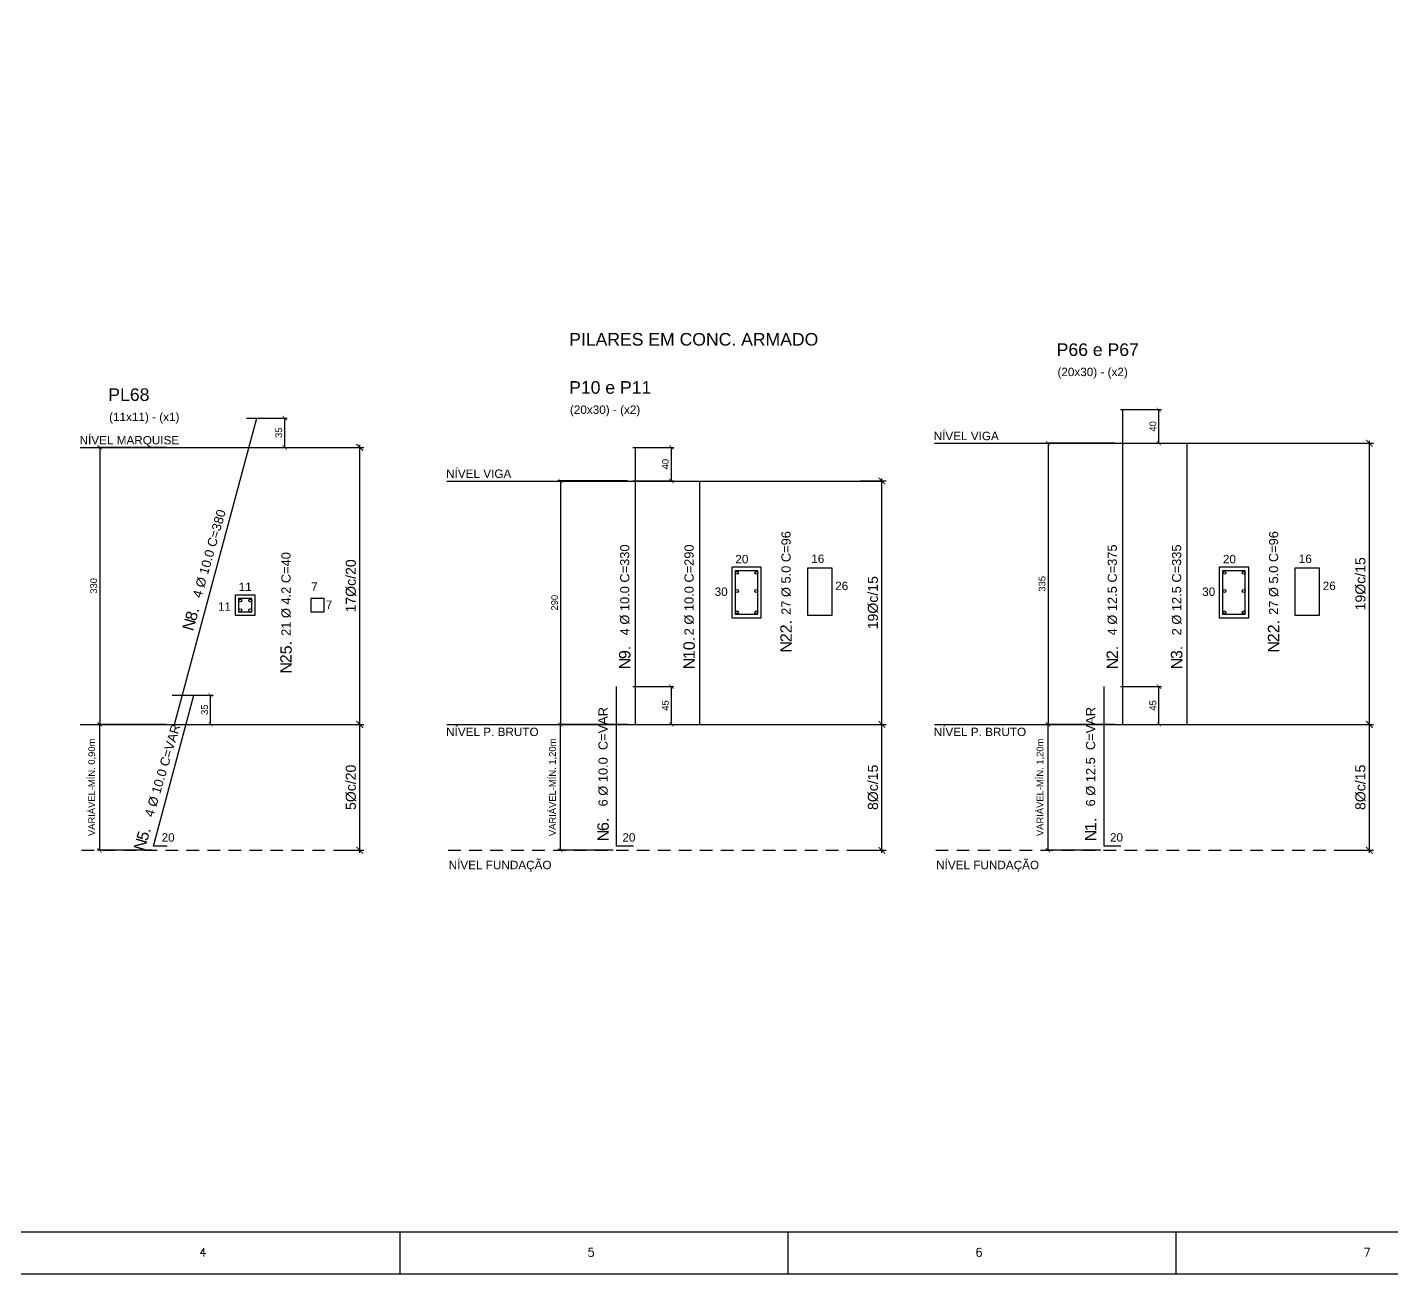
# Model space of a CAD drawing. Header units: millimetres. Extents: x 3659 to 4048, y 1324 to 1399.
# Drawn here: x 3674.61 to 3690.87, y 1324.33 to 1339.18 of the extents above; entities that cross this region are included whole.
import ezdxf
from ezdxf.enums import TextEntityAlignment as Align

# ---------------------------------------------------------------- set-up
doc = ezdxf.new("R2010")
doc.units = ezdxf.units.MM
doc.linetypes.add('HIDDENX2', pattern=[0.75, 0.5, -0.25])
for name, color, linetype in [('Armadura', 5, 'Continuous'), ('Cota', 7, 'Continuous'), ('DESCR-FERRO', 2, 'Continuous'), ('Ferragem', 4, 'Continuous'), ('Forma', 2, 'Continuous'), ('M-BANCO-SLD', 255, 'Continuous'), ('Moldura', 2, 'Continuous'), ('PAREDE', 4, 'Continuous'), ('PILAR', 5, 'Continuous'), ('T-POSIÇÃO', 3, 'Continuous'), ('Texto 1', 2, 'Continuous'), ('Texto 2', 4, 'Continuous')]:
    doc.layers.add(name, color=color, linetype=linetype)
doc.styles.add('maloca 1', font='romans.shx')
doc.styles.add('ROMANS', font='arial.ttf')
doc.styles.get("Standard").update_dxf_attribs({"font": 'arial.ttf'})
doc.dimstyles.new('ESC-50JR', dxfattribs={"dimtxt": 0.1, "dimasz": 0.05, "dimexe": 0.03, "dimexo": 0, "dimgap": 0.03, "dimtad": 1, "dimlfac": 100, "dimdsep": 46, "dimtxsty": 'ROMANS', "dimblk1": 'DOTSMALL', "dimblk2": 'DOTSMALL', "dimsah": 1, "dimcen": 0.09, "dimclrd": 1, "dimclre": 1, "dimclrt": 2, "dimadec": 0, "dimazin": 0, "dimtfac": 1, "dimtdec": 4, "dimtmove": 0, "dimatfit": 3, "dimldrblk": 'DOTSMALL', "dimfxl": 0, "dimtolj": 1, "dimtzin": 0, "dimarcsym": 0})
doc.dimstyles.new('ISO-25', dxfattribs={"dimtxt": 2.5, "dimasz": 2.5, "dimexe": 1.25, "dimexo": 0.625, "dimtad": 1, "dimtxsty": 'Standard', "dimcen": 2.5, "dimadec": 0, "dimazin": 0, "dimtfac": 1, "dimtmove": 0, "dimatfit": 3, "dimfxl": 0, "dimarcsym": 0})

# ---------------------------------------------------------------- blocks, each defined once
blk = doc.blocks.new('_ArchTick')
at = {"color": 0, "linetype": 'ByBlock', "const_width": 0.15}
blk.add_lwpolyline([(-0.5, -0.5), (0.5, 0.5)], dxfattribs=at)
blk = doc.blocks.new('*D352')
at = {"color": 1, "lineweight": -2, "transparency": 16777216}
for p, q in [((3676.104, 1330.876), (3675.446, 1330.876)), ((3675.476, 1329.376), (3675.476, 1330.876)), ((3676.104, 1329.376), (3675.446, 1329.376))]:
    blk.add_line(p, q, dxfattribs=at)
at = {"layer": 'DEFPOINTS', "color": 0, "transparency": 16777216}
for p in [(3675.476, 1330.876), (3676.104, 1330.876), (3676.104, 1329.376)]:
    blk.add_point(p, dxfattribs=at)
at = {"color": 1, "lineweight": -2, "transparency": 16777216, "xscale": 0.05, "yscale": 0.05, "zscale": 0.05}
for p, rotation in [((3675.476, 1330.876), 90), ((3675.476, 1329.376), 270)]:
    blk.add_blockref('_ArchTick', p, dxfattribs=dict(at, rotation=rotation))
at = {"color": 2, "transparency": 16777216, "insert": (3675.388, 1330.126), "char_height": 0.08, "attachment_point": 5, "rotation": 90, "style": 'ROMANS'}
blk.add_mtext('\\A1;VARIÁVEL-MÍN. 0,90m', dxfattribs=at)
blk = doc.blocks.new('_DOTSMALL')
at = {"color": 0, "linetype": 'ByBlock', "const_width": 0.5}
blk.add_lwpolyline([(-0.0625, 0, 1), (0.0625, 0, 1)], format="xyb", close=True, dxfattribs=at)
blk = doc.blocks.new('*D353')
at = {"color": 1, "lineweight": -2, "transparency": 16777216}
for p, q in [((3676.273, 1334.176), (3675.446, 1334.176)), ((3675.476, 1334.176), (3675.476, 1330.876)), ((3676.273, 1330.876), (3675.446, 1330.876))]:
    blk.add_line(p, q, dxfattribs=at)
at = {"layer": 'DEFPOINTS', "color": 0, "transparency": 16777216}
for p in [(3676.273, 1334.176), (3675.476, 1330.876), (3676.273, 1330.876)]:
    blk.add_point(p, dxfattribs=at)
at = {"color": 1, "lineweight": -2, "transparency": 16777216, "xscale": 0.05, "yscale": 0.05, "zscale": 0.05}
for p, rotation in [((3675.476, 1334.176), 90), ((3675.476, 1330.876), 270)]:
    blk.add_blockref('_ArchTick', p, dxfattribs=dict(at, rotation=rotation))
at = {"color": 2, "transparency": 16777216, "insert": (3675.405, 1332.526), "char_height": 0.08, "attachment_point": 5, "rotation": 90, "style": 'ROMANS'}
blk.add_mtext('\\A1;330', dxfattribs=at)
blk = doc.blocks.new('*D354')
at = {"color": 1, "lineweight": -2, "transparency": 16777216}
for p, q in [((3676.34, 1331.226), (3676.827, 1331.226)), ((3676.797, 1330.876), (3676.797, 1331.226)), ((3676.34, 1330.876), (3676.827, 1330.876))]:
    blk.add_line(p, q, dxfattribs=at)
at = {"layer": 'DEFPOINTS', "color": 0, "transparency": 16777216}
for p in [(3676.34, 1331.226), (3676.797, 1331.226), (3676.34, 1330.876)]:
    blk.add_point(p, dxfattribs=at)
at = {"color": 1, "lineweight": -2, "transparency": 16777216, "xscale": 0.05, "yscale": 0.05, "zscale": 0.05}
for p, rotation in [((3676.797, 1331.226), 90), ((3676.797, 1330.876), 270)]:
    blk.add_blockref('_ArchTick', p, dxfattribs=dict(at, rotation=rotation))
at = {"color": 2, "transparency": 16777216, "insert": (3676.726, 1331.051), "char_height": 0.08, "attachment_point": 5, "rotation": 90, "style": 'ROMANS'}
blk.add_mtext('\\A1;35', dxfattribs=at)
blk = doc.blocks.new('FERRO')
at = {"layer": 'DESCR-FERRO', "style": 'ROMANS', "flags": 1}
blk.add_attdef('REPETICAO', (6.94, 1.92), '', height=2, dxfattribs=at)
at = {"layer": 'DESCR-FERRO', "style": 'ROMANS'}
blk.add_attdef('DESCRICAO', (6.94, -1), '', height=2, dxfattribs=at)
at = {"layer": 'T-POSIÇÃO', "style": 'ROMANS'}
blk.add_text('N', height=2.5, dxfattribs=at).set_placement((0, 0), align=Align.MIDDLE)
blk.add_attdef('00', (0.98, -1.25), '', height=2.5, dxfattribs=at)
blk = doc.blocks.new('*D355')
at = {"layer": 'Cota', "color": 1, "lineweight": -2, "transparency": 16777216}
for p, q in [((3678.312, 1330.876), (3678.625, 1330.876)), ((3678.575, 1329.346), (3678.575, 1330.906)), ((3678.312, 1329.376), (3678.625, 1329.376))]:
    blk.add_line(p, q, dxfattribs=at)
at = {"layer": 'DEFPOINTS', "color": 0, "transparency": 16777216}
for p in [(3678.282, 1330.876), (3678.575, 1330.876), (3678.282, 1329.376)]:
    blk.add_point(p, dxfattribs=at)
at = {"layer": 'Cota', "color": 1, "lineweight": -2, "transparency": 16777216, "xscale": 0.08, "yscale": 0.08, "zscale": 0.08}
for p, rotation in [((3678.575, 1330.876), 90), ((3678.575, 1329.376), 270)]:
    blk.add_blockref('_ArchTick', p, dxfattribs=dict(at, rotation=rotation))
at = {"layer": 'Cota', "color": 2, "transparency": 16777216, "insert": (3678.471, 1330.126), "char_height": 0.12, "attachment_point": 5, "rotation": 90, "style": 'ROMANS'}
blk.add_mtext('5%%Cc/20', dxfattribs=at)
blk = doc.blocks.new('*D356')
at = {"layer": 'Cota', "color": 1, "lineweight": -2, "transparency": 16777216}
for p, q in [((3678.575, 1330.846), (3678.575, 1334.206)), ((3678.312, 1334.176), (3678.625, 1334.176)), ((3678.312, 1330.876), (3678.625, 1330.876))]:
    blk.add_line(p, q, dxfattribs=at)
at = {"layer": 'DEFPOINTS', "color": 0, "transparency": 16777216}
for p in [(3678.282, 1334.176), (3678.575, 1334.176), (3678.282, 1330.876)]:
    blk.add_point(p, dxfattribs=at)
at = {"layer": 'Cota', "color": 1, "lineweight": -2, "transparency": 16777216, "xscale": 0.08, "yscale": 0.08, "zscale": 0.08}
for p, rotation in [((3678.575, 1334.176), 90), ((3678.575, 1330.876), 270)]:
    blk.add_blockref('_ArchTick', p, dxfattribs=dict(at, rotation=rotation))
at = {"layer": 'Cota', "color": 2, "transparency": 16777216, "insert": (3678.471, 1332.526), "char_height": 0.12, "attachment_point": 5, "rotation": 90, "style": 'ROMANS'}
blk.add_mtext('17%%Cc/20', dxfattribs=at)
blk = doc.blocks.new('*D357')
at = {"color": 1, "lineweight": -2, "transparency": 16777216}
for p, q in [((3677.226, 1334.526), (3677.712, 1334.526)), ((3677.682, 1334.176), (3677.682, 1334.526)), ((3677.226, 1334.176), (3677.712, 1334.176))]:
    blk.add_line(p, q, dxfattribs=at)
at = {"layer": 'DEFPOINTS', "color": 0, "transparency": 16777216}
for p in [(3677.226, 1334.526), (3677.682, 1334.526), (3677.226, 1334.176)]:
    blk.add_point(p, dxfattribs=at)
at = {"color": 1, "lineweight": -2, "transparency": 16777216, "xscale": 0.05, "yscale": 0.05, "zscale": 0.05}
for p, rotation in [((3677.682, 1334.526), 90), ((3677.682, 1334.176), 270)]:
    blk.add_blockref('_ArchTick', p, dxfattribs=dict(at, rotation=rotation))
at = {"color": 2, "transparency": 16777216, "insert": (3677.611, 1334.351), "char_height": 0.08, "attachment_point": 5, "rotation": 90, "style": 'ROMANS'}
blk.add_mtext('\\A1;35', dxfattribs=at)
blk = doc.blocks.new('*D361')
at = {"color": 1, "lineweight": -2, "transparency": 16777216}
for p, q in [((3681.596, 1330.876), (3680.938, 1330.876)), ((3680.968, 1329.376), (3680.968, 1330.876)), ((3681.596, 1329.376), (3680.938, 1329.376))]:
    blk.add_line(p, q, dxfattribs=at)
at = {"layer": 'DEFPOINTS', "color": 0, "transparency": 16777216}
for p in [(3680.968, 1330.876), (3681.596, 1330.876), (3681.596, 1329.376)]:
    blk.add_point(p, dxfattribs=at)
at = {"color": 1, "lineweight": -2, "transparency": 16777216, "xscale": 0.05, "yscale": 0.05, "zscale": 0.05}
for p, rotation in [((3680.968, 1330.876), 90), ((3680.968, 1329.376), 270)]:
    blk.add_blockref('_ArchTick', p, dxfattribs=dict(at, rotation=rotation))
at = {"color": 2, "transparency": 16777216, "insert": (3680.88, 1330.126), "char_height": 0.08, "attachment_point": 5, "rotation": 90, "style": 'ROMANS'}
blk.add_mtext('\\A1;VARIÁVEL-MÍN. 1,20m', dxfattribs=at)
blk = doc.blocks.new('*D362')
at = {"color": 1, "lineweight": -2, "transparency": 16777216}
for p, q in [((3681.765, 1333.776), (3680.938, 1333.776)), ((3680.968, 1333.776), (3680.968, 1330.876)), ((3681.765, 1330.876), (3680.938, 1330.876))]:
    blk.add_line(p, q, dxfattribs=at)
at = {"layer": 'DEFPOINTS', "color": 0, "transparency": 16777216}
for p in [(3681.765, 1333.776), (3680.968, 1330.876), (3681.765, 1330.876)]:
    blk.add_point(p, dxfattribs=at)
at = {"color": 1, "lineweight": -2, "transparency": 16777216, "xscale": 0.05, "yscale": 0.05, "zscale": 0.05}
for p, rotation in [((3680.968, 1333.776), 90), ((3680.968, 1330.876), 270)]:
    blk.add_blockref('_ArchTick', p, dxfattribs=dict(at, rotation=rotation))
at = {"color": 2, "transparency": 16777216, "insert": (3680.897, 1332.326), "char_height": 0.08, "attachment_point": 5, "rotation": 90, "style": 'ROMANS'}
blk.add_mtext('\\A1;290', dxfattribs=at)
blk = doc.blocks.new('*D358')
at = {"color": 1, "lineweight": -2, "transparency": 16777216}
for p, q in [((3681.832, 1331.326), (3682.319, 1331.326)), ((3682.289, 1330.876), (3682.289, 1331.326)), ((3681.832, 1330.876), (3682.319, 1330.876))]:
    blk.add_line(p, q, dxfattribs=at)
at = {"layer": 'DEFPOINTS', "color": 0, "transparency": 16777216}
for p in [(3681.832, 1331.326), (3682.289, 1331.326), (3681.832, 1330.876)]:
    blk.add_point(p, dxfattribs=at)
at = {"color": 1, "lineweight": -2, "transparency": 16777216, "xscale": 0.05, "yscale": 0.05, "zscale": 0.05}
for p, rotation in [((3682.289, 1331.326), 90), ((3682.289, 1330.876), 270)]:
    blk.add_blockref('_ArchTick', p, dxfattribs=dict(at, rotation=rotation))
at = {"color": 2, "transparency": 16777216, "insert": (3682.218, 1331.101), "char_height": 0.08, "attachment_point": 5, "rotation": 90, "style": 'ROMANS'}
blk.add_mtext('\\A1;45', dxfattribs=at)
blk = doc.blocks.new('*D359')
at = {"layer": 'Cota', "color": 1, "lineweight": -2, "transparency": 16777216}
for p, q in [((3684.535, 1330.876), (3684.848, 1330.876)), ((3684.798, 1329.346), (3684.798, 1330.906)), ((3684.535, 1329.376), (3684.848, 1329.376))]:
    blk.add_line(p, q, dxfattribs=at)
at = {"layer": 'DEFPOINTS', "color": 0, "transparency": 16777216}
for p in [(3684.505, 1330.876), (3684.798, 1330.876), (3684.505, 1329.376)]:
    blk.add_point(p, dxfattribs=at)
at = {"layer": 'Cota', "color": 1, "lineweight": -2, "transparency": 16777216, "xscale": 0.08, "yscale": 0.08, "zscale": 0.08}
for p, rotation in [((3684.798, 1330.876), 90), ((3684.798, 1329.376), 270)]:
    blk.add_blockref('_ArchTick', p, dxfattribs=dict(at, rotation=rotation))
at = {"layer": 'Cota', "color": 2, "transparency": 16777216, "insert": (3684.693, 1330.126), "char_height": 0.12, "attachment_point": 5, "rotation": 90, "style": 'ROMANS'}
blk.add_mtext('8%%Cc/15', dxfattribs=at)
blk = doc.blocks.new('*D360')
at = {"layer": 'Cota', "color": 1, "lineweight": -2, "transparency": 16777216}
for p, q in [((3684.535, 1333.776), (3684.848, 1333.776)), ((3684.798, 1330.846), (3684.798, 1333.806)), ((3684.535, 1330.876), (3684.848, 1330.876))]:
    blk.add_line(p, q, dxfattribs=at)
at = {"layer": 'DEFPOINTS', "color": 0, "transparency": 16777216}
for p in [(3684.505, 1333.776), (3684.798, 1333.776), (3684.505, 1330.876)]:
    blk.add_point(p, dxfattribs=at)
at = {"layer": 'Cota', "color": 1, "lineweight": -2, "transparency": 16777216, "xscale": 0.08, "yscale": 0.08, "zscale": 0.08}
for p, rotation in [((3684.798, 1333.776), 90), ((3684.798, 1330.876), 270)]:
    blk.add_blockref('_ArchTick', p, dxfattribs=dict(at, rotation=rotation))
at = {"layer": 'Cota', "color": 2, "transparency": 16777216, "insert": (3684.693, 1332.326), "char_height": 0.12, "attachment_point": 5, "rotation": 90, "style": 'ROMANS'}
blk.add_mtext('19%%Cc/15', dxfattribs=at)
blk = doc.blocks.new('*D363')
at = {"color": 1, "lineweight": -2, "transparency": 16777216}
for p, q in [((3681.832, 1334.176), (3682.319, 1334.176)), ((3682.289, 1333.776), (3682.289, 1334.176)), ((3681.832, 1333.776), (3682.319, 1333.776))]:
    blk.add_line(p, q, dxfattribs=at)
at = {"layer": 'DEFPOINTS', "color": 0, "transparency": 16777216}
for p in [(3681.832, 1334.176), (3682.289, 1334.176), (3681.832, 1333.776)]:
    blk.add_point(p, dxfattribs=at)
at = {"color": 1, "lineweight": -2, "transparency": 16777216, "xscale": 0.05, "yscale": 0.05, "zscale": 0.05}
for p, rotation in [((3682.289, 1334.176), 90), ((3682.289, 1333.776), 270)]:
    blk.add_blockref('_ArchTick', p, dxfattribs=dict(at, rotation=rotation))
at = {"color": 2, "transparency": 16777216, "insert": (3682.218, 1333.976), "char_height": 0.08, "attachment_point": 5, "rotation": 90, "style": 'ROMANS'}
blk.add_mtext('\\A1;40', dxfattribs=at)
blk = doc.blocks.new('*D364')
at = {"color": 1, "lineweight": -2, "transparency": 16777216}
for p, q in [((3687.406, 1330.876), (3686.748, 1330.876)), ((3686.778, 1329.376), (3686.778, 1330.876)), ((3687.406, 1329.376), (3686.748, 1329.376))]:
    blk.add_line(p, q, dxfattribs=at)
at = {"layer": 'DEFPOINTS', "color": 0, "transparency": 16777216}
for p in [(3686.778, 1330.876), (3687.406, 1330.876), (3687.406, 1329.376)]:
    blk.add_point(p, dxfattribs=at)
at = {"color": 1, "lineweight": -2, "transparency": 16777216, "xscale": 0.05, "yscale": 0.05, "zscale": 0.05}
for p, rotation in [((3686.778, 1330.876), 90), ((3686.778, 1329.376), 270)]:
    blk.add_blockref('_ArchTick', p, dxfattribs=dict(at, rotation=rotation))
at = {"color": 2, "transparency": 16777216, "insert": (3686.69, 1330.126), "char_height": 0.08, "attachment_point": 5, "rotation": 90, "style": 'ROMANS'}
blk.add_mtext('\\A1;VARIÁVEL-MÍN. 1,20m', dxfattribs=at)
blk = doc.blocks.new('*D365')
at = {"color": 1, "lineweight": -2, "transparency": 16777216}
for p, q in [((3687.575, 1334.226), (3686.748, 1334.226)), ((3686.778, 1334.226), (3686.778, 1330.876)), ((3687.575, 1330.876), (3686.748, 1330.876))]:
    blk.add_line(p, q, dxfattribs=at)
at = {"layer": 'DEFPOINTS', "color": 0, "transparency": 16777216}
for p in [(3687.575, 1334.226), (3686.778, 1330.876), (3687.575, 1330.876)]:
    blk.add_point(p, dxfattribs=at)
at = {"color": 1, "lineweight": -2, "transparency": 16777216, "xscale": 0.05, "yscale": 0.05, "zscale": 0.05}
for p, rotation in [((3686.778, 1334.226), 90), ((3686.778, 1330.876), 270)]:
    blk.add_blockref('_ArchTick', p, dxfattribs=dict(at, rotation=rotation))
at = {"color": 2, "transparency": 16777216, "insert": (3686.707, 1332.551), "char_height": 0.08, "attachment_point": 5, "rotation": 90, "style": 'ROMANS'}
blk.add_mtext('\\A1;335', dxfattribs=at)
blk = doc.blocks.new('*D366')
at = {"color": 1, "lineweight": -2, "transparency": 16777216}
for p, q in [((3687.642, 1331.326), (3688.129, 1331.326)), ((3688.099, 1330.876), (3688.099, 1331.326)), ((3687.642, 1330.876), (3688.129, 1330.876))]:
    blk.add_line(p, q, dxfattribs=at)
at = {"layer": 'DEFPOINTS', "color": 0, "transparency": 16777216}
for p in [(3687.642, 1331.326), (3688.099, 1331.326), (3687.642, 1330.876)]:
    blk.add_point(p, dxfattribs=at)
at = {"color": 1, "lineweight": -2, "transparency": 16777216, "xscale": 0.05, "yscale": 0.05, "zscale": 0.05}
for p, rotation in [((3688.099, 1331.326), 90), ((3688.099, 1330.876), 270)]:
    blk.add_blockref('_ArchTick', p, dxfattribs=dict(at, rotation=rotation))
at = {"color": 2, "transparency": 16777216, "insert": (3688.028, 1331.101), "char_height": 0.08, "attachment_point": 5, "rotation": 90, "style": 'ROMANS'}
blk.add_mtext('\\A1;45', dxfattribs=at)
blk = doc.blocks.new('*D367')
at = {"layer": 'Cota', "color": 1, "lineweight": -2, "transparency": 16777216}
for p, q in [((3690.345, 1330.876), (3690.658, 1330.876)), ((3690.608, 1329.346), (3690.608, 1330.906)), ((3690.345, 1329.376), (3690.658, 1329.376))]:
    blk.add_line(p, q, dxfattribs=at)
at = {"layer": 'DEFPOINTS', "color": 0, "transparency": 16777216}
for p in [(3690.315, 1330.876), (3690.608, 1330.876), (3690.315, 1329.376)]:
    blk.add_point(p, dxfattribs=at)
at = {"layer": 'Cota', "color": 1, "lineweight": -2, "transparency": 16777216, "xscale": 0.08, "yscale": 0.08, "zscale": 0.08}
for p, rotation in [((3690.608, 1330.876), 90), ((3690.608, 1329.376), 270)]:
    blk.add_blockref('_ArchTick', p, dxfattribs=dict(at, rotation=rotation))
at = {"layer": 'Cota', "color": 2, "transparency": 16777216, "insert": (3690.503, 1330.126), "char_height": 0.12, "attachment_point": 5, "rotation": 90, "style": 'ROMANS'}
blk.add_mtext('8%%Cc/15', dxfattribs=at)
blk = doc.blocks.new('*D368')
at = {"layer": 'Cota', "color": 1, "lineweight": -2, "transparency": 16777216}
for p, q in [((3690.345, 1334.226), (3690.658, 1334.226)), ((3690.608, 1330.846), (3690.608, 1334.256)), ((3690.345, 1330.876), (3690.658, 1330.876))]:
    blk.add_line(p, q, dxfattribs=at)
at = {"layer": 'DEFPOINTS', "color": 0, "transparency": 16777216}
for p in [(3690.315, 1334.226), (3690.608, 1334.226), (3690.315, 1330.876)]:
    blk.add_point(p, dxfattribs=at)
at = {"layer": 'Cota', "color": 1, "lineweight": -2, "transparency": 16777216, "xscale": 0.08, "yscale": 0.08, "zscale": 0.08}
for p, rotation in [((3690.608, 1334.226), 90), ((3690.608, 1330.876), 270)]:
    blk.add_blockref('_ArchTick', p, dxfattribs=dict(at, rotation=rotation))
at = {"layer": 'Cota', "color": 2, "transparency": 16777216, "insert": (3690.503, 1332.551), "char_height": 0.12, "attachment_point": 5, "rotation": 90, "style": 'ROMANS'}
blk.add_mtext('19%%Cc/15', dxfattribs=at)
blk = doc.blocks.new('*D369')
at = {"color": 1, "lineweight": -2, "transparency": 16777216}
for p, q in [((3687.642, 1334.626), (3688.129, 1334.626)), ((3688.099, 1334.226), (3688.099, 1334.626)), ((3687.642, 1334.226), (3688.129, 1334.226))]:
    blk.add_line(p, q, dxfattribs=at)
at = {"layer": 'DEFPOINTS', "color": 0, "transparency": 16777216}
for p in [(3687.642, 1334.626), (3688.099, 1334.626), (3687.642, 1334.226)]:
    blk.add_point(p, dxfattribs=at)
at = {"color": 1, "lineweight": -2, "transparency": 16777216, "xscale": 0.05, "yscale": 0.05, "zscale": 0.05}
for p, rotation in [((3688.099, 1334.626), 90), ((3688.099, 1334.226), 270)]:
    blk.add_blockref('_ArchTick', p, dxfattribs=dict(at, rotation=rotation))
at = {"color": 2, "transparency": 16777216, "insert": (3688.028, 1334.426), "char_height": 0.08, "attachment_point": 5, "rotation": 90, "style": 'ROMANS'}
blk.add_mtext('\\A1;40', dxfattribs=at)

msp = doc.modelspace()

# ---------------------------------------------------------------- hatches: boundary and pattern name
at = {"layer": 'M-BANCO-SLD', "transparency": 33554610}
h = msp.add_hatch(color=9, dxfattribs=at)
h.dxf.hatch_style = 1
h.paths.add_polyline_path([(3683.088045, 1332.209661, 1), (3683.053045, 1332.209661, 1)])
h.paths.add_polyline_path([(3683.283345, 1332.209661, 1), (3683.318345, 1332.209661, 1)])
h = msp.add_hatch(color=9, dxfattribs=at)
h.dxf.hatch_style = 1
h.paths.add_polyline_path([(3688.898198, 1332.209661, 1), (3688.863198, 1332.209661, 1)])
h.paths.add_polyline_path([(3689.093498, 1332.209661, 1), (3689.128498, 1332.209661, 1)])

# ---------------------------------------------------------------- linework, layer by layer
at = {"layer": 'Ferragem'}
for points in [[(3687.671293, 1330.875732), (3687.671293, 1330.875732), (3687.671293, 1334.625732)], [(3688.437944, 1330.875732), (3688.437944, 1330.875732), (3688.437944, 1334.225732)], [(3681.86114, 1330.875732), (3681.86114, 1330.875732), (3681.86114, 1334.175732)], [(3682.627791, 1330.875732), (3682.627791, 1330.875732), (3682.627791, 1333.775732)], [(3681.836599, 1329.424132), (3681.636599, 1329.424132), (3681.636599, 1331.325732)], [(3687.646753, 1329.424132), (3687.446753, 1329.424132), (3687.446753, 1331.325732)]]:
    msp.add_lwpolyline(points, dxfattribs=at)
at = {"layer": 'Ferragem', "elevation": -3.08}
for points in [[(3683.910515, 1332.177487), (3684.204515, 1332.177487), (3684.204515, 1332.737487), (3683.910515, 1332.737487)], [(3689.720669, 1332.177487), (3690.014669, 1332.177487), (3690.014669, 1332.737487), (3689.720669, 1332.737487)]]:
    msp.add_lwpolyline(points, close=True, dxfattribs=at)
at = {"layer": 'Ferragem'}
for points in [[(3683.048344, 1332.187366), (3683.319222, 1332.187366), (3683.319222, 1332.707366), (3683.048344, 1332.707366)], [(3688.858498, 1332.187366), (3689.129376, 1332.187366), (3689.129376, 1332.707366), (3688.858498, 1332.707366)], [(3677.128836, 1332.216998), (3677.289714, 1332.216998), (3677.289714, 1332.376998), (3677.128836, 1332.376998)], [(3677.991065, 1332.216998), (3678.151944, 1332.216998), (3678.151944, 1332.376998), (3677.991065, 1332.376998)]]:
    msp.add_lwpolyline(points, close=True, dxfattribs=at)
for centre in [(3683.070545, 1332.682194), (3683.300845, 1332.682194), (3688.880698, 1332.682194), (3689.110998, 1332.682194), (3683.070545, 1332.465042), (3683.300845, 1332.465042), (3688.880698, 1332.465042), (3689.110998, 1332.465042), (3677.151036, 1332.351826), (3677.151036, 1332.23521), (3677.271336, 1332.351826), (3677.271336, 1332.23521), (3683.070545, 1332.209661), (3683.300845, 1332.209661), (3688.880698, 1332.209661), (3689.110998, 1332.209661)]:
    msp.add_circle(centre, 0.0175, dxfattribs=at)
at = {"layer": 'Forma'}
for points in [[(3683.008344, 1332.147366), (3683.359222, 1332.147366), (3683.359222, 1332.747366), (3683.008344, 1332.747366)], [(3688.818498, 1332.147366), (3689.169376, 1332.147366), (3689.169376, 1332.747366), (3688.818498, 1332.747366)], [(3677.088836, 1332.176998), (3677.329714, 1332.176998), (3677.329714, 1332.416998), (3677.088836, 1332.416998)]]:
    msp.add_lwpolyline(points, close=True, dxfattribs=at)
at = {"layer": 'Moldura', "color": 1}
for p, q in [((3679.053078, 1324.83132), (3679.053078, 1324.33132)), ((3683.678078, 1324.83132), (3683.678078, 1324.33132)), ((3688.303078, 1324.83132), (3688.303078, 1324.33132))]:
    msp.add_line(p, q, dxfattribs=at)
msp.add_lwpolyline([(3658.932761, 1324.33132), (3714.807761, 1324.33132), (3714.807761, 1354.03132), (3658.932761, 1354.03132)], close=True, dxfattribs=at)
at = {"layer": 'Moldura', "color": 6}
msp.add_lwpolyline([(3660.182761, 1324.83132), (3714.307761, 1324.83132), (3714.307761, 1353.53132), (3660.182761, 1353.53132)], close=True, dxfattribs=at)
at = {"layer": 'PAREDE'}
msp.add_line((3676.369138, 1330.875732), (3677.348396, 1334.525732), dxfattribs=at)
msp.add_lwpolyline([(3676.279417, 1329.424132), (3676.116713, 1329.424132), (3676.600064, 1331.225732)], dxfattribs=at)
at = {"layer": 'PILAR', "color": 2, "linetype": 'Continuous'}
for p, q in [((3685.424457, 1334.225732), (3690.607854, 1334.225732)), ((3675.245413, 1334.175732), (3678.57513, 1334.175732)), ((3679.614303, 1333.775732), (3684.7977, 1333.775732)), ((3675.245413, 1330.875732), (3678.468586, 1330.875732)), ((3679.614303, 1330.875732), (3684.691157, 1330.875732)), ((3685.424457, 1330.875732), (3690.50131, 1330.875732))]:
    msp.add_line(p, q, dxfattribs=at)
at = {"layer": 'PILAR', "color": 2, "linetype": 'HIDDENX2', "ltscale": 0.3}
for p, q in [((3675.260722, 1329.375732), (3678.468586, 1329.375732)), ((3679.629612, 1329.375732), (3684.691157, 1329.375732)), ((3685.439766, 1329.375732), (3690.50131, 1329.375732))]:
    msp.add_line(p, q, dxfattribs=at)

# ---------------------------------------------------------------- block references
at = {"layer": 'Armadura'}
ref = msp.add_blockref('FERRO', (3676.541512, 1332.06625), dxfattribs=dict(at, xscale=0.05468750000159161, yscale=0.05468750000159161, zscale=0.05468750000159161, rotation=74.14722358060924))
ref.add_attrib('00', '8.', (3676.621883, 1332.099031), dxfattribs={"layer": 'T-POSIÇÃO', "height": 0.1367188, "rotation": 74.1472236, "style": 'ROMANS'})
ref.add_attrib('DESCRICAO', '4 %%C 10.0 C=380', (3676.686021, 1332.374948), dxfattribs={"layer": 'DESCR-FERRO', "color": 2, "height": 0.109375, "rotation": 74.1472236, "style": 'ROMANS'})
ref = msp.add_blockref('FERRO', (3683.656003, 1331.80151, -3.08), dxfattribs=dict(at, xscale=0.0546875000015916, yscale=0.0546875000015916, zscale=0.0546875000015916, rotation=90.0000000000002))
ref.add_attrib('00', '22.', (3683.724362, 1331.854999, -3.08), dxfattribs={"layer": 'T-POSIÇÃO', "height": 0.1367188, "rotation": 90, "style": 'ROMANS'})
ref.add_attrib('DESCRICAO', '27 %%C 5.0 C=96', (3683.71069, 1332.180782, -3.08), dxfattribs={"layer": 'DESCR-FERRO', "color": 2, "height": 0.109375, "rotation": 90, "style": 'ROMANS'})
ref = msp.add_blockref('FERRO', (3689.466157, 1331.80151, -3.08), dxfattribs=dict(at, xscale=0.0546875000015916, yscale=0.0546875000015916, zscale=0.0546875000015916, rotation=90.0000000000002))
ref.add_attrib('00', '22.', (3689.534516, 1331.854999, -3.08), dxfattribs={"layer": 'T-POSIÇÃO', "height": 0.1367188, "rotation": 90, "style": 'ROMANS'})
ref.add_attrib('DESCRICAO', '27 %%C 5.0 C=96', (3689.520844, 1332.180782, -3.08), dxfattribs={"layer": 'DESCR-FERRO', "color": 2, "height": 0.109375, "rotation": 90, "style": 'ROMANS'})
ref = msp.add_blockref('FERRO', (3677.696494, 1331.551142, -3.08), dxfattribs=dict(at, xscale=0.0546875000015916, yscale=0.0546875000015916, zscale=0.0546875000015916, rotation=90.0000000000002))
ref.add_attrib('00', '25.', (3677.764854, 1331.604631, -3.08), dxfattribs={"layer": 'T-POSIÇÃO', "height": 0.1367188, "rotation": 90, "style": 'ROMANS'})
ref.add_attrib('DESCRICAO', '21 %%C 4.2 C=40', (3677.751182, 1331.930414, -3.08), dxfattribs={"layer": 'DESCR-FERRO', "color": 2, "height": 0.109375, "rotation": 90, "style": 'ROMANS'})
ref = msp.add_blockref('FERRO', (3681.733516, 1331.600366), dxfattribs=dict(at, xscale=0.0546875000015916, yscale=0.0546875000015916, zscale=0.0546875000015916, rotation=90.0000000000002))
ref.add_attrib('00', '9.', (3681.801876, 1331.653855), dxfattribs={"layer": 'T-POSIÇÃO', "height": 0.1367188, "rotation": 90, "style": 'ROMANS'})
ref.add_attrib('DESCRICAO', '4 %%C 10.0 C=330', (3681.788204, 1331.936798), dxfattribs={"layer": 'DESCR-FERRO', "color": 2, "height": 0.109375, "rotation": 90, "style": 'ROMANS'})
ref = msp.add_blockref('FERRO', (3682.500168, 1331.600366), dxfattribs=dict(at, xscale=0.0546875000015916, yscale=0.0546875000015916, zscale=0.0546875000015916, rotation=90.0000000000002))
ref.add_attrib('00', '10.', (3682.568527, 1331.653855), dxfattribs={"layer": 'T-POSIÇÃO', "height": 0.1367188, "rotation": 90, "style": 'ROMANS'})
ref.add_attrib('DESCRICAO', '2 %%C 10.0 C=290', (3682.554855, 1331.936798), dxfattribs={"layer": 'DESCR-FERRO', "color": 2, "height": 0.109375, "rotation": 90, "style": 'ROMANS'})
ref = msp.add_blockref('FERRO', (3687.54367, 1331.600366), dxfattribs=dict(at, xscale=0.0546875000015916, yscale=0.0546875000015916, zscale=0.0546875000015916, rotation=90.0000000000002))
ref.add_attrib('00', '2.', (3687.612029, 1331.653855), dxfattribs={"layer": 'T-POSIÇÃO', "height": 0.1367188, "rotation": 90, "style": 'ROMANS'})
ref.add_attrib('DESCRICAO', '4 %%C 12.5 C=375', (3687.598358, 1331.936798), dxfattribs={"layer": 'DESCR-FERRO', "color": 2, "height": 0.109375, "rotation": 90, "style": 'ROMANS'})
ref = msp.add_blockref('FERRO', (3688.310321, 1331.600366), dxfattribs=dict(at, xscale=0.0546875000015916, yscale=0.0546875000015916, zscale=0.0546875000015916, rotation=90.0000000000002))
ref.add_attrib('00', '3.', (3688.37868, 1331.653855), dxfattribs={"layer": 'T-POSIÇÃO', "height": 0.1367188, "rotation": 90, "style": 'ROMANS'})
ref.add_attrib('DESCRICAO', '2 %%C 12.5 C=335', (3688.365009, 1331.936798), dxfattribs={"layer": 'DESCR-FERRO', "color": 2, "height": 0.109375, "rotation": 90, "style": 'ROMANS'})
ref = msp.add_blockref('FERRO', (3681.475233, 1329.551622), dxfattribs=dict(at, xscale=0.0546875000015916, yscale=0.0546875000015916, zscale=0.0546875000015916, rotation=90.0000000000002))
ref.add_attrib('00', '6.', (3681.543593, 1329.60511), dxfattribs={"layer": 'T-POSIÇÃO', "height": 0.1367188, "rotation": 90, "style": 'ROMANS'})
ref.add_attrib('DESCRICAO', '6 %%C 10.0  C=VAR', (3681.529921, 1329.898721), dxfattribs={"layer": 'DESCR-FERRO', "color": 2, "height": 0.109375, "rotation": 90, "style": 'ROMANS'})
ref = msp.add_blockref('FERRO', (3687.285387, 1329.551622), dxfattribs=dict(at, xscale=0.0546875000015916, yscale=0.0546875000015916, zscale=0.0546875000015916, rotation=90.0000000000002))
ref.add_attrib('00', '1.', (3687.353746, 1329.60511), dxfattribs={"layer": 'T-POSIÇÃO', "height": 0.1367188, "rotation": 90, "style": 'ROMANS'})
ref.add_attrib('DESCRICAO', '6 %%C 12.5  C=VAR', (3687.340074, 1329.898721), dxfattribs={"layer": 'DESCR-FERRO', "color": 2, "height": 0.109375, "rotation": 90, "style": 'ROMANS'})
ref = msp.add_blockref('FERRO', (3675.96174, 1329.446185), dxfattribs=dict(at, xscale=0.0546875000015916, yscale=0.0546875000015916, zscale=0.0546875000015916, rotation=73.42969399953128))
ref.add_attrib('00', '5.', (3676.042515, 1329.477956), dxfattribs={"layer": 'T-POSIÇÃO', "height": 0.1367188, "rotation": 73.429694, "style": 'ROMANS'})
ref.add_attrib('DESCRICAO', '4 %%C 10.0 C=VAR', (3676.113147, 1329.763273), dxfattribs={"layer": 'DESCR-FERRO', "color": 2, "height": 0.109375, "rotation": 73.429694, "style": 'ROMANS'})

# ---------------------------------------------------------------- texts
at = {"layer": 'Moldura', "color": 1, "style": 'maloca 1'}
for s, p in [('4', (3676.663057, 1324.537255)), ('5', (3681.288057, 1324.537255)), ('6', (3685.913057, 1324.537255)), ('7', (3690.538057, 1324.537255))]:
    msp.add_text(s, height=0.1, dxfattribs=at).set_placement(p)
at = {"layer": 'Texto 1', "style": 'ROMANS'}
for s, p in [('NÍVEL VIGA', (3685.415405, 1334.262518)), ('NÍVEL MARQUISE', (3675.236361, 1334.212518)), ('NÍVEL VIGA', (3679.605251, 1333.812518)), ('16', (3683.956521, 1332.79888, -3.08)), ('16', (3689.766675, 1332.79888, -3.08)), ('20', (3683.052259, 1332.795193, -3.08)), ('20', (3688.862413, 1332.795193, -3.08)), ('26', (3684.241692, 1332.4762, -3.08)), ('26', (3690.051845, 1332.4762, -3.08)), ('11', (3677.132751, 1332.464825, -3.08)), ('7', (3677.997013, 1332.468512, -3.08)), ('30', (3682.805167, 1332.406841, -3.08)), ('30', (3688.61532, 1332.406841, -3.08)), ('11', (3676.885658, 1332.22975, -3.08)), ('7', (3678.170359, 1332.251319, -3.08)), ('NÍVEL P. BRUTO', (3679.605251, 1330.737006)), ('NÍVEL P. BRUTO', (3685.415405, 1330.737006)), ('20', (3676.214022, 1329.479337)), ('20', (3681.706023, 1329.479337)), ('20', (3687.516177, 1329.479337)), ('NÍVEL FUNDAÇÃO', (3679.634958, 1329.150966)), ('NÍVEL FUNDAÇÃO', (3685.445112, 1329.150966))]:
    msp.add_text(s, height=0.1, dxfattribs=at).set_placement(p)
at = {"layer": 'Texto 2', "color": 3, "style": 'ROMANS'}
for s, p in [('PILARES EM CONC. ARMADO', (3681.071475, 1335.38897, 3.08)), ('P66 e P67', (3686.881628, 1335.265564, 3.08)), ('PL68', (3675.579474, 1334.729868, 3.08)), ('P10 e P11', (3681.071475, 1334.815564, 3.08))]:
    msp.add_text(s, height=0.15, dxfattribs=at).set_placement(p)
at = {"layer": 'Texto 2', "color": 2, "style": 'ROMANS'}
for s, p in [('(20x30) - (x2)', (3686.89064, 1335.025415)), ('(11x11) - (x1)', (3675.588485, 1334.489719)), ('(20x30) - (x2)', (3681.080487, 1334.575415))]:
    msp.add_text(s, height=0.1, dxfattribs=at).set_placement(p)

# ---------------------------------------------------------------- dimensions: what is measured, and where the dimension line sits
for p1, p2, picture, middle in [((3677.225503, 1334.175732), (3677.225503, 1334.525732), '*D357', (3677.611412, 1334.350732)), ((3687.642301, 1334.225732), (3687.642301, 1334.625732), '*D369', (3688.028238, 1334.425732)), ((3681.832148, 1333.775732), (3681.832148, 1334.175732), '*D363', (3682.218084, 1333.975732)), ((3681.832148, 1330.875732), (3681.832148, 1331.325732), '*D358', (3682.218248, 1331.100732)), ((3687.642301, 1330.875732), (3687.642301, 1331.325732), '*D366', (3688.028402, 1331.100732)), ((3676.340147, 1330.875732), (3676.340147, 1331.225732), '*D354', (3676.726056, 1331.050732))]:
    dim = msp.add_aligned_dim(p1=p1, p2=p2, distance=-0.456782, dimstyle='ESC-50JR', override={"dimtxt": 0.08, "dimdec": 1, "dimblk1": 'ArchTick', "dimblk2": 'ArchTick', "dimtmove": 1, "dimfxl": 0.18})
    dim.commit()
    dim.dimension.update_dxf_attribs({"geometry": picture, "text_midpoint": middle})
for base, p1, p2, picture, middle in [((3675.475513, 1330.875732), (3676.272912, 1334.175732), (3676.272912, 1330.875732), '*D353', (3675.40464, 1332.525732)), ((3686.777668, 1330.875732), (3687.575067, 1334.225732), (3687.575067, 1330.875732), '*D365', (3686.706795, 1332.550732)), ((3680.967514, 1330.875732), (3681.764913, 1333.775732), (3681.764913, 1330.875732), '*D362', (3680.896668, 1332.325732))]:
    dim = msp.add_linear_dim(base=base, p1=p1, p2=p2, angle=90, dimstyle='ESC-50JR', override={"dimtxt": 0.08, "dimdec": 1, "dimblk1": 'ArchTick', "dimblk2": 'ArchTick', "dimtmove": 1, "dimfxl": 0.18})
    dim.commit()
    dim.dimension.update_dxf_attribs({"geometry": picture, "text_midpoint": middle})
for p1, p2, text, picture, middle in [((3676.103728, 1329.375732), (3676.103728, 1330.875732), 'VARIÁVEL-MÍN. 0,90m', '*D352', (3675.387505, 1330.125732)), ((3681.595729, 1329.375732), (3681.595729, 1330.875732), 'VARIÁVEL-MÍN. 1,20m', '*D361', (3680.879506, 1330.125732)), ((3687.405883, 1329.375732), (3687.405883, 1330.875732), 'VARIÁVEL-MÍN. 1,20m', '*D364', (3686.68966, 1330.125732))]:
    dim = msp.add_aligned_dim(p1=p1, p2=p2, distance=0.628215, text=text, dimstyle='ESC-50JR', override={"dimtxt": 0.08, "dimdec": 1, "dimblk1": 'ArchTick', "dimblk2": 'ArchTick', "dimtmove": 1, "dimfxl": 0.18})
    dim.commit()
    dim.dimension.update_dxf_attribs({"geometry": picture, "text_midpoint": middle})
at = {"layer": 'Cota'}
for p1, p2, text, picture, middle in [((3678.282043, 1330.875732), (3678.282043, 1334.175732), '17%%Cc/20', '*D356', (3678.470505, 1332.525732)), ((3690.314767, 1330.875732), (3690.314767, 1334.225732), '19%%Cc/15', '*D368', (3690.503229, 1332.550732)), ((3684.504613, 1330.875732), (3684.504613, 1333.775732), '19%%Cc/15', '*D360', (3684.693075, 1332.325732)), ((3678.282043, 1329.375732), (3678.282043, 1330.875732), '5%%Cc/20', '*D355', (3678.470505, 1330.125732)), ((3684.504613, 1329.375732), (3684.504613, 1330.875732), '8%%Cc/15', '*D359', (3684.693075, 1330.125732)), ((3690.314767, 1329.375732), (3690.314767, 1330.875732), '8%%Cc/15', '*D367', (3690.503229, 1330.125732))]:
    dim = msp.add_aligned_dim(p1=p1, p2=p2, distance=-0.293087, text=text, dimstyle='ISO-25', override={"dimtxt": 0.12, "dimasz": 0.08, "dimexe": 0.05, "dimexo": 0.03, "dimgap": 0.04, "dimlfac": 100, "dimtxsty": 'ROMANS', "dimblk1": 'ArchTick', "dimblk2": 'ArchTick', "dimsah": 1, "dimdle": 0.03, "dimclrd": 1, "dimclre": 1, "dimclrt": 2, "dimtix": 1, "dimtmove": 2}, dxfattribs=at)
    dim.commit()
    dim.dimension.update_dxf_attribs({"geometry": picture, "text_midpoint": middle})

doc.saveas('drawing.dxf')
